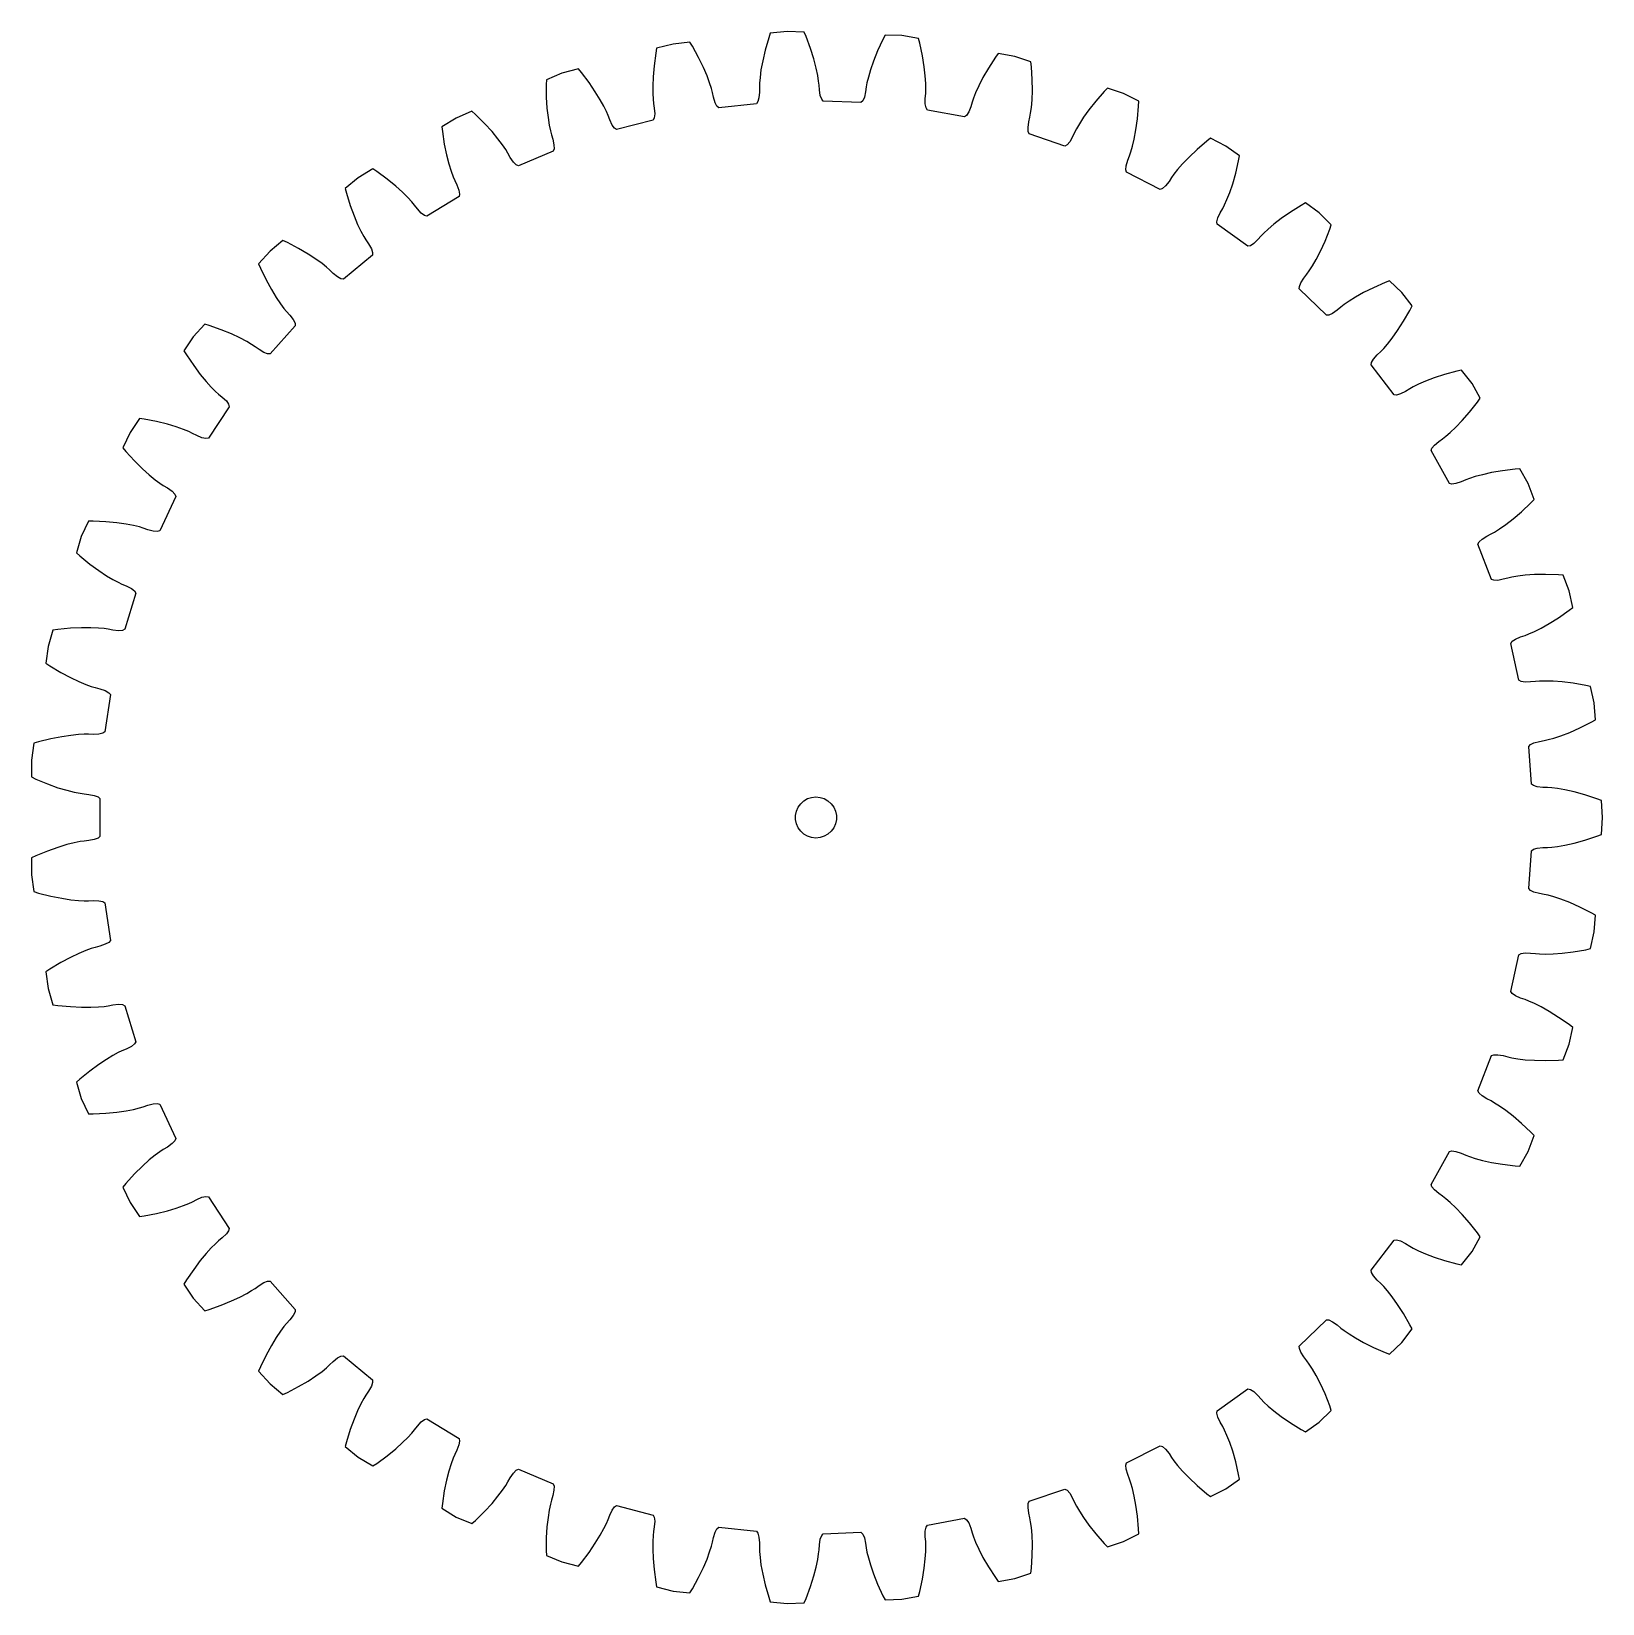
# Model space of a CAD drawing. Extents: x 0 to 114, y 0 to 115.
import ezdxf

# ---------------------------------------------------------------- set-up
doc = ezdxf.new("R2010")
doc.units = 0

msp = doc.modelspace()

# ---------------------------------------------------------------- linework, layer by layer
for p, q in [((55.05, 114.52), (53.82, 114.38)), ((56.28, 114.47), (55.05, 114.52)), ((46.74, 113.6), (45.54, 113.29)), ((47.96, 113.74), (46.74, 113.6)), ((48.14, 113.44), (47.96, 113.74)), ((48.59, 112.62), (48.14, 113.44)), ((53.71, 114.05), (53.45, 113.16)), ((53.82, 114.38), (53.71, 114.05)), ((56.42, 114.15), (56.28, 114.47)), ((56.74, 113.28), (56.42, 114.15)), ((62.02, 113.94), (61.63, 113.1)), ((62.18, 114.25), (62.02, 113.94)), ((63.41, 114.21), (62.18, 114.25)), ((64.62, 113.99), (63.41, 114.21)), ((64.71, 113.65), (64.62, 113.99)), ((64.9, 112.74), (64.71, 113.65)), ((45.48, 112.94), (45.35, 112.02)), ((45.54, 113.29), (45.48, 112.94)), ((48.94, 111.9), (48.59, 112.62)), ((53.27, 112.37), (53.14, 111.71)), ((53.45, 113.16), (53.27, 112.37)), ((56.99, 112.51), (56.74, 113.28)), ((57.16, 111.85), (56.99, 112.51)), ((61.33, 112.35), (61.11, 111.71)), ((61.63, 113.1), (61.33, 112.35)), ((65.03, 111.94), (64.9, 112.74)), ((70.22, 112.63), (69.71, 111.85)), ((70.42, 112.91), (70.22, 112.63)), ((71.63, 112.69), (70.42, 112.91)), ((72.8, 112.29), (71.63, 112.69)), ((72.84, 111.94), (72.8, 112.29)), ((38.64, 111.48), (37.51, 111)), ((39.84, 111.8), (38.64, 111.48)), ((40.06, 111.53), (39.84, 111.8)), ((40.62, 110.79), (40.06, 111.53)), ((45.28, 111.22), (45.26, 110.54)), ((45.35, 112.02), (45.28, 111.22)), ((49.21, 111.27), (48.94, 111.9)), ((49.4, 110.76), (49.21, 111.27)), ((53.07, 111.16), (53.03, 110.74)), ((53.14, 111.71), (53.07, 111.16)), ((57.27, 111.31), (57.16, 111.85)), ((57.34, 110.89), (57.27, 111.31)), ((60.96, 111.18), (60.86, 110.76)), ((61.11, 111.71), (60.96, 111.18)), ((65.11, 111.27), (65.03, 111.94)), ((65.14, 110.72), (65.11, 111.27)), ((69.31, 111.15), (69, 110.55)), ((69.71, 111.85), (69.31, 111.15)), ((72.9, 111.02), (72.84, 111.94)), ((37.51, 111), (37.49, 110.65)), ((37.49, 110.65), (37.5, 109.72)), ((41.07, 110.12), (40.62, 110.79)), ((41.43, 109.54), (41.07, 110.12)), ((45.26, 110.54), (45.26, 109.99)), ((45.26, 109.99), (45.29, 109.57)), ((49.53, 110.35), (49.4, 110.76)), ((49.61, 110.06), (49.53, 110.35)), ((49.68, 109.72), (49.61, 110.06)), ((53.02, 110.09), (52.99, 109.68)), ((53.03, 110.74), (53.02, 110.44)), ((53.02, 110.44), (53.02, 110.09)), ((57.37, 110.59), (57.34, 110.89)), ((57.4, 110.25), (57.37, 110.59)), ((57.46, 109.84), (57.4, 110.25)), ((60.76, 110.12), (60.67, 109.72)), ((60.81, 110.47), (60.76, 110.12)), ((60.86, 110.76), (60.81, 110.47)), ((65.11, 109.64), (65.14, 109.99)), ((65.15, 110.29), (65.14, 110.72)), ((65.14, 109.99), (65.15, 110.29)), ((68.77, 110.05), (68.61, 109.65)), ((69, 110.55), (68.77, 110.05)), ((72.89, 109.53), (72.91, 110.21)), ((72.91, 110.21), (72.9, 111.02)), ((78.14, 110.14), (77.53, 109.44)), ((78.38, 110.39), (78.14, 110.14)), ((79.55, 109.99), (78.38, 110.39)), ((80.65, 109.43), (79.55, 109.99)), ((37.5, 109.72), (37.55, 108.92)), ((37.55, 108.92), (37.63, 108.25)), ((41.69, 109.06), (41.43, 109.54)), ((41.88, 108.68), (41.69, 109.06)), ((45.29, 109.57), (45.32, 109.27)), ((45.32, 109.27), (45.37, 108.92)), ((45.37, 108.92), (45.4, 108.51)), ((49.8, 109.32), (49.68, 109.72)), ((49.93, 109.07), (49.8, 109.32)), ((50.07, 108.95), (49.93, 109.07)), ((52.81, 109.25), (50.07, 108.95)), ((52.91, 109.4), (52.81, 109.25)), ((52.99, 109.68), (52.91, 109.4)), ((57.56, 109.57), (57.46, 109.84)), ((57.67, 109.43), (57.56, 109.57)), ((60.42, 109.33), (57.67, 109.43)), ((60.55, 109.46), (60.42, 109.33)), ((60.67, 109.72), (60.55, 109.46)), ((65.11, 109.23), (65.11, 109.64)), ((65.17, 108.95), (65.11, 109.23)), ((65.26, 108.79), (65.17, 108.95)), ((67.97, 108.29), (65.26, 108.79)), ((68.42, 109.03), (68.27, 108.65)), ((68.51, 109.37), (68.42, 109.03)), ((68.61, 109.65), (68.51, 109.37)), ((72.78, 108.56), (72.84, 108.98)), ((72.84, 108.98), (72.89, 109.53)), ((77.03, 108.81), (76.63, 108.26)), ((77.53, 109.44), (77.03, 108.81)), ((80.56, 108.15), (80.64, 109.08)), ((80.64, 109.08), (80.65, 109.43)), ((30.94, 108.21), (29.89, 107.57)), ((32.08, 108.7), (30.94, 108.21)), ((32.34, 108.46), (32.08, 108.7)), ((33, 107.81), (32.34, 108.46)), ((33.55, 107.22), (33, 107.81)), ((37.63, 108.25), (37.71, 107.7)), ((37.71, 107.7), (37.8, 107.28)), ((42, 108.4), (41.88, 108.68)), ((42.12, 108.07), (42, 108.4)), ((42.3, 107.7), (42.12, 108.07)), ((42.47, 107.47), (42.3, 107.7)), ((45.28, 108.06), (42.62, 107.37)), ((45.37, 108.22), (45.28, 108.06)), ((45.4, 108.51), (45.37, 108.22)), ((68.11, 108.4), (67.97, 108.29)), ((68.27, 108.65), (68.11, 108.4)), ((72.59, 107.52), (72.65, 107.93)), ((72.65, 107.93), (72.73, 108.27)), ((72.73, 108.27), (72.78, 108.56)), ((76.33, 107.79), (76.12, 107.42)), ((76.63, 108.26), (76.33, 107.79)), ((80.45, 107.35), (80.56, 108.15)), ((29.89, 107.57), (29.93, 107.22)), ((29.93, 107.22), (30.07, 106.3)), ((33.98, 106.7), (33.55, 107.22)), ((34.32, 106.26), (33.98, 106.7)), ((37.8, 107.28), (37.87, 106.99)), ((37.87, 106.99), (37.98, 106.66)), ((37.98, 106.66), (38.06, 106.26)), ((42.62, 107.37), (42.47, 107.47)), ((72.61, 107.23), (72.59, 107.52)), ((72.68, 107.06), (72.61, 107.23)), ((75.28, 106.17), (72.68, 107.06)), ((75.84, 106.84), (75.63, 106.48)), ((75.98, 107.16), (75.84, 106.84)), ((76.12, 107.42), (75.98, 107.16)), ((80.2, 106.15), (80.33, 106.68)), ((80.33, 106.68), (80.45, 107.35)), ((85.62, 106.52), (84.91, 105.91)), ((85.89, 106.73), (85.62, 106.52)), ((86.99, 106.16), (85.89, 106.73)), ((30.07, 106.3), (30.24, 105.52)), ((30.24, 105.52), (30.41, 104.86)), ((34.56, 105.91), (34.32, 106.26)), ((34.71, 105.65), (34.56, 105.91)), ((34.88, 105.34), (34.71, 105.65)), ((38.01, 105.79), (35.48, 104.72)), ((38.07, 105.97), (38.01, 105.79)), ((38.06, 106.26), (38.07, 105.97)), ((75.44, 106.26), (75.28, 106.17)), ((75.63, 106.48), (75.44, 106.26)), ((79.86, 105.13), (79.99, 105.45)), ((79.99, 105.45), (80.09, 105.74)), ((80.09, 105.74), (80.2, 106.15)), ((84.32, 105.36), (83.85, 104.88)), ((84.91, 105.91), (84.32, 105.36)), ((87.99, 105.45), (86.99, 106.16)), ((87.93, 105.1), (87.99, 105.45)), ((24.86, 104.5), (23.8, 103.86)), ((25.15, 104.31), (24.86, 104.5)), ((25.9, 103.76), (25.15, 104.31)), ((30.41, 104.86), (30.57, 104.33)), ((30.57, 104.33), (30.72, 103.93)), ((35.11, 105), (34.88, 105.34)), ((35.31, 104.79), (35.11, 105)), ((35.48, 104.72), (35.31, 104.79)), ((79.72, 104.44), (79.75, 104.73)), ((79.77, 104.27), (79.72, 104.44)), ((79.75, 104.73), (79.86, 105.13)), ((82.21, 103.01), (79.77, 104.27)), ((83.49, 104.46), (83.22, 104.13)), ((83.85, 104.88), (83.49, 104.46)), ((87.72, 104.2), (87.93, 105.1)), ((23.8, 103.86), (22.86, 103.07)), ((22.86, 103.07), (22.95, 102.73)), ((26.53, 103.25), (25.9, 103.76)), ((27.03, 102.8), (26.53, 103.25)), ((30.72, 103.93), (30.84, 103.66)), ((30.84, 103.66), (30.99, 103.34)), ((30.99, 103.34), (31.13, 102.96)), ((82.38, 103.07), (82.21, 103.01)), ((82.6, 103.27), (82.38, 103.07)), ((82.86, 103.59), (82.6, 103.27)), ((83.05, 103.88), (82.86, 103.59)), ((83.22, 104.13), (83.05, 103.88)), ((87.28, 102.78), (87.5, 103.42)), ((87.5, 103.42), (87.72, 104.2)), ((22.95, 102.73), (23.22, 101.84)), ((27.42, 102.41), (27.03, 102.8)), ((27.71, 102.1), (27.42, 102.41)), ((27.91, 101.87), (27.71, 102.1)), ((31.15, 102.49), (28.8, 101.06)), ((31.13, 102.96), (31.18, 102.67)), ((31.18, 102.67), (31.15, 102.49)), ((86.9, 101.88), (87.08, 102.27)), ((87.08, 102.27), (87.28, 102.78)), ((92.79, 102.02), (92.49, 101.84)), ((93.79, 101.3), (92.79, 102.02)), ((23.22, 101.84), (23.5, 101.09)), ((23.5, 101.09), (23.76, 100.46)), ((28.12, 101.59), (27.91, 101.87)), ((28.39, 101.28), (28.12, 101.59)), ((28.63, 101.11), (28.39, 101.28)), ((28.8, 101.06), (28.63, 101.11)), ((86.35, 100.65), (86.42, 100.94)), ((86.42, 100.94), (86.59, 101.31)), ((86.59, 101.31), (86.77, 101.61)), ((86.77, 101.61), (86.9, 101.88)), ((91.04, 100.89), (90.5, 100.48)), ((91.7, 101.35), (91.04, 100.89)), ((92.49, 101.84), (91.7, 101.35)), ((94.68, 100.44), (93.79, 101.3)), ((23.76, 100.46), (24, 99.96)), ((24, 99.96), (24.21, 99.59)), ((86.37, 100.47), (86.35, 100.65)), ((88.61, 98.87), (86.37, 100.47)), ((89.77, 99.83), (89.56, 99.62)), ((90.08, 100.12), (89.77, 99.83)), ((90.5, 100.48), (90.08, 100.12)), ((94.23, 99.25), (94.57, 100.11)), ((94.57, 100.11), (94.68, 100.44)), ((17.38, 98.5), (16.55, 97.59)), ((18.32, 99.29), (17.38, 98.5)), ((18.64, 99.15), (18.32, 99.29)), ((19.46, 98.71), (18.64, 99.15)), ((20.16, 98.3), (19.46, 98.71)), ((24.21, 99.59), (24.36, 99.33)), ((24.36, 99.33), (24.56, 99.04)), ((24.56, 99.04), (24.76, 98.68)), ((24.76, 98.68), (24.85, 98.41)), ((88.79, 98.91), (88.61, 98.87)), ((89.03, 99.07), (88.79, 98.91)), ((89.33, 99.35), (89.03, 99.07)), ((89.56, 99.62), (89.33, 99.35)), ((93.59, 97.91), (93.9, 98.51)), ((93.9, 98.51), (94.23, 99.25)), ((16.55, 97.59), (16.69, 97.26)), ((20.72, 97.93), (20.16, 98.3)), ((21.17, 97.6), (20.72, 97.93)), ((21.5, 97.34), (21.17, 97.6)), ((24.84, 98.22), (22.72, 96.46)), ((24.85, 98.41), (24.84, 98.22)), ((93.08, 97.07), (93.31, 97.43)), ((93.31, 97.43), (93.59, 97.91)), ((16.69, 97.26), (17.09, 96.43)), ((17.09, 96.43), (17.48, 95.72)), ((21.72, 97.14), (21.5, 97.34)), ((21.97, 96.89), (21.72, 97.14)), ((22.29, 96.63), (21.97, 96.89)), ((22.54, 96.49), (22.29, 96.63)), ((22.72, 96.46), (22.54, 96.49)), ((92.36, 95.94), (92.47, 96.21)), ((92.47, 96.21), (92.69, 96.55)), ((92.69, 96.55), (92.91, 96.83)), ((92.91, 96.83), (93.08, 97.07)), ((98.6, 96.22), (97.75, 95.85)), ((98.93, 96.35), (98.6, 96.22)), ((99.82, 95.49), (98.93, 96.35)), ((17.48, 95.72), (17.83, 95.14)), ((17.83, 95.14), (18.14, 94.68)), ((92.35, 95.76), (92.36, 95.94)), ((94.33, 93.85), (92.35, 95.76)), ((96.44, 95.16), (95.97, 94.87)), ((97.03, 95.49), (96.44, 95.16)), ((97.75, 95.85), (97.03, 95.49)), ((100.57, 94.52), (99.82, 95.49)), ((18.14, 94.68), (18.39, 94.34)), ((18.39, 94.34), (18.58, 94.11)), ((18.58, 94.11), (18.82, 93.85)), ((94.78, 93.98), (94.51, 93.86)), ((95.11, 94.22), (94.78, 93.98)), ((95.38, 94.44), (95.11, 94.22)), ((95.62, 94.63), (95.38, 94.44)), ((95.97, 94.87), (95.62, 94.63)), ((99.95, 93.4), (100.41, 94.2)), ((100.41, 94.2), (100.57, 94.52)), ((12.62, 93.19), (11.79, 92.28)), ((12.95, 93.09), (12.62, 93.19)), ((13.83, 92.78), (12.95, 93.09)), ((14.57, 92.48), (13.83, 92.78)), ((19.22, 93.08), (17.38, 91.04)), ((18.82, 93.85), (19.07, 93.53)), ((19.07, 93.53), (19.2, 93.27)), ((19.2, 93.27), (19.22, 93.08)), ((94.51, 93.86), (94.33, 93.85)), ((99.51, 92.72), (99.95, 93.4)), ((11.79, 92.28), (11.11, 91.25)), ((15.19, 92.19), (14.57, 92.48)), ((15.68, 91.94), (15.19, 92.19)), ((16.04, 91.72), (15.68, 91.94)), ((16.29, 91.55), (16.04, 91.72)), ((98.5, 91.41), (98.78, 91.74)), ((98.78, 91.74), (99.12, 92.17)), ((99.12, 92.17), (99.51, 92.72)), ((11.11, 91.25), (11.29, 90.95)), ((11.29, 90.95), (11.82, 90.18)), ((16.58, 91.35), (16.29, 91.55)), ((16.93, 91.14), (16.58, 91.35)), ((17.2, 91.03), (16.93, 91.14)), ((17.38, 91.04), (17.2, 91.03)), ((97.61, 90.4), (97.76, 90.65)), ((97.76, 90.65), (98.03, 90.96)), ((98.03, 90.96), (98.29, 91.2)), ((98.29, 91.2), (98.5, 91.41)), ((11.82, 90.18), (12.3, 89.53)), ((12.3, 89.53), (12.73, 89.01)), ((97.58, 90.22), (97.61, 90.4)), ((99.26, 88.04), (97.58, 90.22)), ((102.93, 89.53), (102.17, 89.28)), ((103.83, 89.77), (102.93, 89.53)), ((104.17, 89.85), (103.83, 89.77)), ((104.93, 88.87), (104.17, 89.85)), ((12.73, 89.01), (13.1, 88.6)), ((13.1, 88.6), (13.41, 88.3)), ((13.41, 88.3), (13.63, 88.1)), ((100.09, 88.3), (99.72, 88.11)), ((100.39, 88.48), (100.09, 88.3)), ((100.65, 88.63), (100.39, 88.48)), ((101.03, 88.82), (100.65, 88.63)), ((101.54, 89.04), (101.03, 88.82)), ((102.17, 89.28), (101.54, 89.04)), ((105.53, 87.8), (104.93, 88.87)), ((14.41, 87.18), (12.89, 84.89)), ((13.63, 88.1), (13.9, 87.88)), ((13.9, 87.88), (14.2, 87.6)), ((14.2, 87.6), (14.36, 87.36)), ((14.36, 87.36), (14.41, 87.18)), ((99.44, 88.03), (99.26, 88.04)), ((99.72, 88.11), (99.44, 88.03)), ((104.75, 86.78), (105.33, 87.51)), ((105.33, 87.51), (105.53, 87.8)), ((7.86, 86.33), (7.18, 85.3)), ((8.2, 86.28), (7.86, 86.33)), ((9.12, 86.1), (8.2, 86.28)), ((9.9, 85.91), (9.12, 86.1)), ((10.55, 85.71), (9.9, 85.91)), ((103.75, 85.69), (104.22, 86.17)), ((104.22, 86.17), (104.75, 86.78)), ((7.18, 85.3), (6.65, 84.18)), ((11.07, 85.53), (10.55, 85.71)), ((11.46, 85.37), (11.07, 85.53)), ((11.74, 85.24), (11.46, 85.37)), ((12.04, 85.08), (11.74, 85.24)), ((12.42, 84.92), (12.04, 85.08)), ((12.71, 84.86), (12.42, 84.92)), ((12.89, 84.89), (12.71, 84.86)), ((102.51, 84.65), (102.79, 84.85)), ((102.79, 84.85), (103.03, 85.03)), ((103.03, 85.03), (103.35, 85.31)), ((103.35, 85.31), (103.75, 85.69)), ((6.65, 84.18), (6.88, 83.91)), ((6.88, 83.91), (7.51, 83.23)), ((101.95, 83.98), (102.01, 84.15)), ((103.3, 81.58), (101.95, 83.98)), ((102.01, 84.15), (102.19, 84.38)), ((102.19, 84.38), (102.51, 84.65)), ((7.51, 83.23), (8.08, 82.66)), ((8.08, 82.66), (8.58, 82.21)), ((107.15, 82.52), (106.35, 82.38)), ((108.07, 82.63), (107.15, 82.52)), ((108.42, 82.65), (108.07, 82.63)), ((109.02, 81.58), (108.42, 82.65)), ((8.58, 82.21), (9.01, 81.86)), ((9.01, 81.86), (9.35, 81.61)), ((9.35, 81.61), (9.6, 81.44)), ((9.6, 81.44), (9.9, 81.26)), ((103.47, 81.54), (103.3, 81.58)), ((103.76, 81.58), (103.47, 81.54)), ((104.15, 81.71), (103.76, 81.58)), ((104.47, 81.85), (104.15, 81.71)), ((104.75, 81.96), (104.47, 81.85)), ((105.16, 82.09), (104.75, 81.96)), ((105.69, 82.23), (105.16, 82.09)), ((106.35, 82.38), (105.69, 82.23)), ((109.46, 80.43), (109.02, 81.58)), ((10.51, 80.64), (9.34, 78.15)), ((9.9, 81.26), (10.24, 81.02)), ((10.24, 81.02), (10.44, 80.81)), ((10.44, 80.81), (10.51, 80.64)), ((108.54, 79.53), (109.22, 80.17)), ((109.22, 80.17), (109.46, 80.43)), ((107.93, 79.01), (108.54, 79.53)), ((4.15, 78.84), (3.63, 77.73)), ((4.5, 78.84), (4.15, 78.84)), ((5.43, 78.8), (4.5, 78.84)), ((6.23, 78.72), (5.43, 78.8)), ((6.9, 78.62), (6.23, 78.72)), ((7.44, 78.52), (6.9, 78.62)), ((7.86, 78.42), (7.44, 78.52)), ((8.14, 78.33), (7.86, 78.42)), ((8.47, 78.21), (8.14, 78.33)), ((8.87, 78.11), (8.47, 78.21)), ((9.16, 78.09), (8.87, 78.11)), ((9.34, 78.15), (9.16, 78.09)), ((106.01, 77.75), (106.32, 77.91)), ((106.32, 77.91), (106.58, 78.05)), ((106.58, 78.05), (106.94, 78.28)), ((106.94, 78.28), (107.4, 78.6)), ((107.4, 78.6), (107.93, 79.01)), ((3.63, 77.73), (3.27, 76.54)), ((105.36, 77.17), (105.45, 77.34)), ((106.35, 74.6), (105.36, 77.17)), ((105.45, 77.34), (105.66, 77.53)), ((105.66, 77.53), (106.01, 77.75)), ((3.27, 76.54), (3.53, 76.31)), ((3.53, 76.31), (4.25, 75.72)), ((4.25, 75.72), (4.9, 75.25)), ((4.9, 75.25), (5.47, 74.87)), ((5.47, 74.87), (5.94, 74.59)), ((5.94, 74.59), (6.32, 74.39)), ((106.52, 74.54), (106.35, 74.6)), ((106.81, 74.53), (106.52, 74.54)), ((107.21, 74.61), (106.81, 74.53)), ((107.55, 74.7), (107.21, 74.61)), ((107.84, 74.76), (107.55, 74.7)), ((108.26, 74.83), (107.84, 74.76)), ((108.81, 74.9), (108.26, 74.83)), ((109.49, 74.95), (108.81, 74.9)), ((110.29, 74.97), (109.49, 74.95)), ((111.22, 74.94), (110.29, 74.97)), ((111.57, 74.92), (111.22, 74.94)), ((112.01, 73.76), (111.57, 74.92)), ((6.32, 74.39), (6.59, 74.26)), ((6.59, 74.26), (6.91, 74.13)), ((7.6, 73.6), (6.81, 70.97)), ((6.91, 74.13), (7.28, 73.94)), ((7.28, 73.94), (7.5, 73.76)), ((7.5, 73.76), (7.6, 73.6)), ((112.28, 72.56), (112.01, 73.76)), ((111.24, 71.81), (112, 72.35)), ((112, 72.35), (112.28, 72.56)), ((2.84, 71.04), (1.92, 70.95)), ((3.65, 71.08), (2.84, 71.04)), ((4.33, 71.08), (3.65, 71.08)), ((4.88, 71.06), (4.33, 71.08)), ((5.3, 71.02), (4.88, 71.06)), ((5.6, 70.97), (5.3, 71.02)), ((109.47, 70.8), (109.97, 71.05)), ((109.97, 71.05), (110.56, 71.38)), ((110.56, 71.38), (111.24, 71.81)), ((1.57, 70.9), (1.22, 69.72)), ((1.92, 70.95), (1.57, 70.9)), ((5.94, 70.9), (5.6, 70.97)), ((6.35, 70.86), (5.94, 70.9)), ((6.64, 70.89), (6.35, 70.86)), ((6.81, 70.97), (6.64, 70.89)), ((107.75, 69.94), (107.85, 70.09)), ((108.35, 67.25), (107.75, 69.94)), ((107.85, 70.09), (108.09, 70.25)), ((108.09, 70.25), (108.47, 70.42)), ((108.47, 70.42), (108.8, 70.52)), ((108.8, 70.52), (109.08, 70.63)), ((109.08, 70.63), (109.47, 70.8)), ((1.22, 69.72), (1.04, 68.5)), ((1.04, 68.5), (1.33, 68.3)), ((1.33, 68.3), (2.13, 67.83)), ((2.13, 67.83), (2.84, 67.45)), ((2.84, 67.45), (3.45, 67.16)), ((3.45, 67.16), (3.96, 66.95)), ((3.96, 66.95), (4.36, 66.81)), ((4.36, 66.81), (4.65, 66.72)), ((4.65, 66.72), (4.99, 66.63)), ((4.99, 66.63), (5.38, 66.5)), ((5.38, 66.5), (5.63, 66.35)), ((108.51, 67.16), (108.35, 67.25)), ((108.79, 67.12), (108.51, 67.16)), ((109.2, 67.13), (108.79, 67.12)), ((109.55, 67.17), (109.2, 67.13)), ((109.85, 67.19), (109.55, 67.17)), ((110.28, 67.2), (109.85, 67.19)), ((110.83, 67.19), (110.28, 67.2)), ((111.5, 67.14), (110.83, 67.19)), ((112.3, 67.04), (111.5, 67.14)), ((113.22, 66.88), (112.3, 67.04)), ((113.56, 66.8), (113.22, 66.88)), ((113.83, 65.6), (113.56, 66.8)), ((5.75, 66.21), (5.35, 63.49)), ((5.63, 66.35), (5.75, 66.21)), ((113.92, 64.37), (113.83, 65.6)), ((112.78, 63.78), (113.61, 64.2)), ((113.61, 64.2), (113.92, 64.37)), ((1.42, 62.99), (0.51, 62.76)), ((2.21, 63.14), (1.42, 62.99)), ((2.88, 63.24), (2.21, 63.14)), ((3.43, 63.3), (2.88, 63.24)), ((3.85, 63.32), (3.43, 63.3)), ((4.15, 63.32), (3.85, 63.32)), ((4.5, 63.3), (4.15, 63.32)), ((4.91, 63.32), (4.5, 63.3)), ((5.19, 63.39), (4.91, 63.32)), ((5.35, 63.49), (5.19, 63.39)), ((110.48, 62.93), (110.89, 63.04)), ((110.89, 63.04), (111.41, 63.21)), ((111.41, 63.21), (112.05, 63.46)), ((112.05, 63.46), (112.78, 63.78)), ((0.18, 62.66), (0, 61.44)), ((0.51, 62.76), (0.18, 62.66)), ((109.06, 62.44), (109.18, 62.57)), ((109.26, 59.69), (109.06, 62.44)), ((109.18, 62.57), (109.44, 62.69)), ((109.44, 62.69), (109.84, 62.8)), ((109.84, 62.8), (110.19, 62.86)), ((110.19, 62.86), (110.48, 62.93)), ((0, 61.44), (0, 60.21)), ((0, 60.21), (0.32, 60.06)), ((0.32, 60.06), (1.18, 59.7)), ((1.18, 59.7), (1.93, 59.43)), ((109.4, 59.58), (109.26, 59.69)), ((109.68, 59.49), (109.4, 59.58)), ((1.93, 59.43), (2.58, 59.24)), ((2.58, 59.24), (3.12, 59.1)), ((3.12, 59.1), (3.54, 59.02)), ((3.54, 59.02), (3.83, 58.97)), ((3.83, 58.97), (4.18, 58.94)), ((4.18, 58.94), (4.58, 58.86)), ((4.58, 58.86), (4.86, 58.76)), ((4.86, 58.76), (4.99, 58.63)), ((4.99, 58.63), (4.99, 55.88)), ((56.03, 58.26), (56.26, 58.47)), ((56.26, 58.47), (56.53, 58.63)), ((56.53, 58.63), (56.83, 58.72)), ((56.83, 58.72), (57.14, 58.76)), ((57.14, 58.76), (57.45, 58.72)), ((57.45, 58.72), (57.75, 58.63)), ((57.75, 58.63), (58.02, 58.47)), ((58.02, 58.47), (58.26, 58.26)), ((110.09, 59.45), (109.68, 59.49)), ((110.44, 59.44), (110.09, 59.45)), ((110.74, 59.41), (110.44, 59.44)), ((111.16, 59.36), (110.74, 59.41)), ((111.7, 59.27), (111.16, 59.36)), ((112.36, 59.12), (111.7, 59.27)), ((113.14, 58.9), (112.36, 59.12)), ((114.02, 58.61), (113.14, 58.9)), ((114.35, 58.49), (114.02, 58.61)), ((114.44, 57.26), (114.35, 58.49)), ((55.65, 57.41), (55.72, 57.72)), ((55.65, 57.1), (55.65, 57.41)), ((55.72, 57.72), (55.84, 58.01)), ((55.84, 58.01), (56.03, 58.26)), ((58.26, 58.26), (58.44, 58.01)), ((58.44, 58.01), (58.57, 57.72)), ((58.57, 57.72), (58.63, 57.41)), ((58.63, 57.41), (58.63, 57.1)), ((55.72, 56.79), (55.65, 57.1)), ((55.84, 56.51), (55.72, 56.79)), ((56.03, 56.25), (55.84, 56.51)), ((56.26, 56.04), (56.03, 56.25)), ((58.26, 56.25), (58.02, 56.04)), ((58.44, 56.51), (58.26, 56.25)), ((58.57, 56.79), (58.44, 56.51)), ((58.63, 57.1), (58.57, 56.79)), ((114.35, 56.03), (114.44, 57.26)), ((1.93, 55.08), (1.18, 54.81)), ((2.58, 55.28), (1.93, 55.08)), ((3.12, 55.41), (2.58, 55.28)), ((3.54, 55.5), (3.12, 55.41)), ((3.83, 55.54), (3.54, 55.5)), ((4.18, 55.58), (3.83, 55.54)), ((4.58, 55.65), (4.18, 55.58)), ((4.86, 55.76), (4.58, 55.65)), ((4.99, 55.88), (4.86, 55.76)), ((56.53, 55.89), (56.26, 56.04)), ((56.83, 55.79), (56.53, 55.89)), ((57.14, 55.76), (56.83, 55.79)), ((57.45, 55.79), (57.14, 55.76)), ((57.75, 55.89), (57.45, 55.79)), ((58.02, 56.04), (57.75, 55.89)), ((109.4, 54.94), (109.68, 55.02)), ((109.68, 55.02), (110.09, 55.07)), ((110.09, 55.07), (110.44, 55.08)), ((110.44, 55.08), (110.74, 55.1)), ((110.74, 55.1), (111.16, 55.15)), ((111.16, 55.15), (111.7, 55.25)), ((111.7, 55.25), (112.36, 55.4)), ((112.36, 55.4), (113.14, 55.61)), ((113.14, 55.61), (114.02, 55.9)), ((114.02, 55.9), (114.35, 56.03)), ((0.32, 54.46), (0, 54.31)), ((0, 54.31), (0, 53.08)), ((1.18, 54.81), (0.32, 54.46)), ((109.06, 52.08), (109.26, 54.82)), ((109.26, 54.82), (109.4, 54.94)), ((0, 53.08), (0.18, 51.86)), ((0.18, 51.86), (0.51, 51.75)), ((0.51, 51.75), (1.42, 51.53)), ((109.18, 51.95), (109.06, 52.08)), ((109.44, 51.82), (109.18, 51.95)), ((109.84, 51.71), (109.44, 51.82)), ((110.19, 51.65), (109.84, 51.71)), ((110.48, 51.59), (110.19, 51.65)), ((110.89, 51.47), (110.48, 51.59)), ((1.42, 51.53), (2.21, 51.37)), ((2.21, 51.37), (2.88, 51.27)), ((2.88, 51.27), (3.43, 51.22)), ((3.43, 51.22), (3.85, 51.19)), ((3.85, 51.19), (4.15, 51.19)), ((4.15, 51.19), (4.5, 51.21)), ((4.5, 51.21), (4.91, 51.19)), ((4.91, 51.19), (5.19, 51.13)), ((5.19, 51.13), (5.35, 51.03)), ((5.35, 51.03), (5.75, 48.3)), ((111.41, 51.3), (110.89, 51.47)), ((112.05, 51.06), (111.41, 51.3)), ((112.78, 50.73), (112.05, 51.06)), ((113.61, 50.32), (112.78, 50.73)), ((113.92, 50.14), (113.61, 50.32)), ((113.83, 48.92), (113.92, 50.14)), ((5.63, 48.16), (5.38, 48.02)), ((5.75, 48.3), (5.63, 48.16)), ((113.56, 47.71), (113.83, 48.92)), ((2.84, 47.07), (2.13, 46.69)), ((3.45, 47.36), (2.84, 47.07)), ((3.96, 47.57), (3.45, 47.36)), ((4.36, 47.71), (3.96, 47.57)), ((4.65, 47.8), (4.36, 47.71)), ((4.99, 47.88), (4.65, 47.8)), ((5.38, 48.02), (4.99, 47.88)), ((107.75, 44.58), (108.35, 47.26)), ((108.35, 47.26), (108.51, 47.35)), ((108.51, 47.35), (108.79, 47.4)), ((108.79, 47.4), (109.2, 47.38)), ((109.2, 47.38), (109.55, 47.34)), ((109.55, 47.34), (109.85, 47.32)), ((109.85, 47.32), (110.28, 47.31)), ((110.28, 47.31), (110.83, 47.33)), ((110.83, 47.33), (111.5, 47.38)), ((111.5, 47.38), (112.3, 47.48)), ((112.3, 47.48), (113.22, 47.63)), ((113.22, 47.63), (113.56, 47.71)), ((1.33, 46.21), (1.04, 46.02)), ((1.04, 46.02), (1.22, 44.8)), ((2.13, 46.69), (1.33, 46.21)), ((1.22, 44.8), (1.57, 43.62)), ((1.57, 43.62), (1.92, 43.57)), ((1.92, 43.57), (2.84, 43.48)), ((5.3, 43.5), (5.6, 43.54)), ((5.6, 43.54), (5.94, 43.61)), ((5.94, 43.61), (6.35, 43.65)), ((6.35, 43.65), (6.64, 43.63)), ((6.64, 43.63), (6.81, 43.55)), ((6.81, 43.55), (7.6, 40.91)), ((107.85, 44.43), (107.75, 44.58)), ((108.09, 44.26), (107.85, 44.43)), ((108.47, 44.1), (108.09, 44.26)), ((108.8, 43.99), (108.47, 44.1)), ((109.08, 43.88), (108.8, 43.99)), ((109.47, 43.71), (109.08, 43.88)), ((109.97, 43.46), (109.47, 43.71)), ((2.84, 43.48), (3.65, 43.43)), ((3.65, 43.43), (4.33, 43.43)), ((4.33, 43.43), (4.88, 43.46)), ((4.88, 43.46), (5.3, 43.5)), ((110.56, 43.13), (109.97, 43.46)), ((111.24, 42.7), (110.56, 43.13)), ((112, 42.17), (111.24, 42.7)), ((112.28, 41.95), (112, 42.17)), ((112.01, 40.75), (112.28, 41.95)), ((6.32, 40.13), (5.94, 39.93)), ((6.59, 40.25), (6.32, 40.13)), ((6.91, 40.39), (6.59, 40.25)), ((7.28, 40.58), (6.91, 40.39)), ((7.5, 40.76), (7.28, 40.58)), ((7.6, 40.91), (7.5, 40.76)), ((111.57, 39.6), (112.01, 40.75)), ((4.9, 39.27), (4.25, 38.79)), ((5.47, 39.64), (4.9, 39.27)), ((5.94, 39.93), (5.47, 39.64)), ((105.36, 37.34), (106.35, 39.91)), ((106.35, 39.91), (106.52, 39.98)), ((106.52, 39.98), (106.81, 39.98)), ((106.81, 39.98), (107.21, 39.91)), ((107.21, 39.91), (107.55, 39.82)), ((107.55, 39.82), (107.84, 39.75)), ((107.84, 39.75), (108.26, 39.68)), ((108.26, 39.68), (108.81, 39.61)), ((108.81, 39.61), (109.49, 39.57)), ((109.49, 39.57), (110.29, 39.55)), ((110.29, 39.55), (111.22, 39.57)), ((111.22, 39.57), (111.57, 39.6)), ((3.53, 38.2), (3.27, 37.97)), ((3.27, 37.97), (3.63, 36.79)), ((4.25, 38.79), (3.53, 38.2)), ((3.63, 36.79), (4.15, 35.67)), ((105.45, 37.18), (105.36, 37.34)), ((105.66, 36.98), (105.45, 37.18)), ((106.01, 36.77), (105.66, 36.98)), ((106.32, 36.61), (106.01, 36.77)), ((4.15, 35.67), (4.5, 35.67)), ((4.5, 35.67), (5.43, 35.72)), ((5.43, 35.72), (6.23, 35.79)), ((6.23, 35.79), (6.9, 35.89)), ((6.9, 35.89), (7.44, 36)), ((7.44, 36), (7.86, 36.1)), ((7.86, 36.1), (8.14, 36.18)), ((8.14, 36.18), (8.47, 36.3)), ((8.47, 36.3), (8.87, 36.4)), ((8.87, 36.4), (9.16, 36.42)), ((9.16, 36.42), (9.34, 36.37)), ((9.34, 36.37), (10.51, 33.88)), ((106.58, 36.46), (106.32, 36.61)), ((106.94, 36.24), (106.58, 36.46)), ((107.4, 35.92), (106.94, 36.24)), ((107.93, 35.5), (107.4, 35.92)), ((108.54, 34.98), (107.93, 35.5)), ((109.22, 34.34), (108.54, 34.98)), ((9.9, 33.25), (9.6, 33.08)), ((10.24, 33.5), (9.9, 33.25)), ((10.44, 33.71), (10.24, 33.5)), ((10.51, 33.88), (10.44, 33.71)), ((109.02, 32.94), (109.46, 34.09)), ((109.46, 34.09), (109.22, 34.34)), ((8.58, 32.31), (8.08, 31.85)), ((9.01, 32.66), (8.58, 32.31)), ((9.35, 32.91), (9.01, 32.66)), ((9.6, 33.08), (9.35, 32.91)), ((101.95, 30.53), (103.3, 32.93)), ((103.3, 32.93), (103.47, 32.97)), ((103.47, 32.97), (103.76, 32.93)), ((103.76, 32.93), (104.15, 32.8)), ((104.15, 32.8), (104.47, 32.66)), ((104.47, 32.66), (104.75, 32.56)), ((104.75, 32.56), (105.16, 32.43)), ((105.16, 32.43), (105.69, 32.28)), ((105.69, 32.28), (106.35, 32.13)), ((106.35, 32.13), (107.15, 32)), ((108.42, 31.86), (109.02, 32.94)), ((7.51, 31.29), (6.88, 30.6)), ((8.08, 31.85), (7.51, 31.29)), ((107.15, 32), (108.07, 31.89)), ((108.07, 31.89), (108.42, 31.86)), ((6.88, 30.6), (6.65, 30.33)), ((6.65, 30.33), (7.18, 29.22)), ((102.01, 30.36), (101.95, 30.53)), ((102.19, 30.14), (102.01, 30.36)), ((102.51, 29.87), (102.19, 30.14)), ((102.79, 29.67), (102.51, 29.87)), ((7.18, 29.22), (7.86, 28.19)), ((9.9, 28.61), (10.55, 28.8)), ((10.55, 28.8), (11.07, 28.99)), ((11.07, 28.99), (11.46, 29.15)), ((11.46, 29.15), (11.74, 29.27)), ((11.74, 29.27), (12.04, 29.44)), ((12.04, 29.44), (12.42, 29.6)), ((12.42, 29.6), (12.71, 29.66)), ((12.71, 29.66), (12.89, 29.63)), ((12.89, 29.63), (14.41, 27.33)), ((103.03, 29.49), (102.79, 29.67)), ((103.35, 29.21), (103.03, 29.49)), ((103.75, 28.83), (103.35, 29.21)), ((104.22, 28.34), (103.75, 28.83)), ((7.86, 28.19), (8.2, 28.24)), ((8.2, 28.24), (9.12, 28.42)), ((9.12, 28.42), (9.9, 28.61)), ((104.75, 27.73), (104.22, 28.34)), ((105.33, 27), (104.75, 27.73)), ((13.63, 26.41), (13.41, 26.21)), ((13.9, 26.63), (13.63, 26.41)), ((14.2, 26.92), (13.9, 26.63)), ((14.36, 27.16), (14.2, 26.92)), ((14.41, 27.33), (14.36, 27.16)), ((97.58, 24.29), (99.26, 26.47)), ((99.26, 26.47), (99.44, 26.49)), ((99.44, 26.49), (99.72, 26.41)), ((99.72, 26.41), (100.09, 26.22)), ((104.93, 25.64), (105.53, 26.72)), ((105.53, 26.72), (105.33, 27)), ((12.73, 25.5), (12.3, 24.98)), ((13.1, 25.91), (12.73, 25.5)), ((13.41, 26.21), (13.1, 25.91)), ((100.09, 26.22), (100.39, 26.03)), ((100.39, 26.03), (100.65, 25.89)), ((100.65, 25.89), (101.03, 25.7)), ((101.03, 25.7), (101.54, 25.48)), ((101.54, 25.48), (102.17, 25.24)), ((102.17, 25.24), (102.93, 24.99)), ((104.17, 24.67), (104.93, 25.64)), ((11.82, 24.34), (11.29, 23.57)), ((12.3, 24.98), (11.82, 24.34)), ((97.61, 24.11), (97.58, 24.29)), ((97.76, 23.87), (97.61, 24.11)), ((102.93, 24.99), (103.83, 24.74)), ((103.83, 24.74), (104.17, 24.67)), ((11.29, 23.57), (11.11, 23.27)), ((11.11, 23.27), (11.79, 22.24)), ((16.04, 22.8), (16.29, 22.96)), ((16.29, 22.96), (16.58, 23.17)), ((16.58, 23.17), (16.93, 23.38)), ((16.93, 23.38), (17.2, 23.48)), ((17.2, 23.48), (17.38, 23.48)), ((17.38, 23.48), (19.22, 21.43)), ((98.03, 23.56), (97.76, 23.87)), ((98.29, 23.32), (98.03, 23.56)), ((98.5, 23.1), (98.29, 23.32)), ((98.78, 22.78), (98.5, 23.1)), ((11.79, 22.24), (12.62, 21.32)), ((13.83, 21.73), (14.57, 22.04)), ((14.57, 22.04), (15.19, 22.32)), ((15.19, 22.32), (15.68, 22.58)), ((15.68, 22.58), (16.04, 22.8)), ((99.12, 22.35), (98.78, 22.78)), ((99.51, 21.79), (99.12, 22.35)), ((99.95, 21.12), (99.51, 21.79)), ((12.62, 21.32), (12.95, 21.42)), ((12.95, 21.42), (13.83, 21.73)), ((18.82, 20.66), (18.58, 20.4)), ((19.07, 20.99), (18.82, 20.66)), ((19.2, 21.25), (19.07, 20.99)), ((19.22, 21.43), (19.2, 21.25)), ((92.35, 18.76), (94.33, 20.67)), ((94.33, 20.67), (94.51, 20.66)), ((94.51, 20.66), (94.78, 20.53)), ((100.41, 20.31), (99.95, 21.12)), ((18.14, 19.83), (17.83, 19.38)), ((18.39, 20.17), (18.14, 19.83)), ((18.58, 20.4), (18.39, 20.17)), ((94.78, 20.53), (95.11, 20.3)), ((95.11, 20.3), (95.38, 20.07)), ((95.38, 20.07), (95.62, 19.89)), ((95.62, 19.89), (95.97, 19.65)), ((95.97, 19.65), (96.44, 19.35)), ((99.82, 19.02), (100.57, 20)), ((100.57, 20), (100.41, 20.31)), ((17.48, 18.8), (17.09, 18.09)), ((17.83, 19.38), (17.48, 18.8)), ((92.36, 18.58), (92.35, 18.76)), ((92.47, 18.31), (92.36, 18.58)), ((96.44, 19.35), (97.03, 19.02)), ((97.03, 19.02), (97.75, 18.66)), ((97.75, 18.66), (98.6, 18.29)), ((98.93, 18.17), (99.82, 19.02)), ((16.69, 17.25), (16.55, 16.93)), ((17.09, 18.09), (16.69, 17.25)), ((21.17, 16.91), (21.5, 17.18)), ((21.5, 17.18), (21.72, 17.38)), ((21.72, 17.38), (21.97, 17.62)), ((21.97, 17.62), (22.29, 17.89)), ((22.29, 17.89), (22.54, 18.03)), ((22.54, 18.03), (22.72, 18.05)), ((22.72, 18.05), (24.84, 16.29)), ((92.69, 17.96), (92.47, 18.31)), ((92.91, 17.69), (92.69, 17.96)), ((93.08, 17.44), (92.91, 17.69)), ((93.31, 17.08), (93.08, 17.44)), ((98.6, 18.29), (98.93, 18.17)), ((16.55, 16.93), (17.38, 16.01)), ((19.46, 15.8), (20.16, 16.21)), ((20.16, 16.21), (20.72, 16.59)), ((20.72, 16.59), (21.17, 16.91)), ((24.85, 16.11), (24.76, 15.83)), ((24.84, 16.29), (24.85, 16.11)), ((93.59, 16.61), (93.31, 17.08)), ((93.9, 16), (93.59, 16.61)), ((17.38, 16.01), (18.32, 15.22)), ((18.32, 15.22), (18.64, 15.37)), ((18.64, 15.37), (19.46, 15.8)), ((24.21, 14.93), (24, 14.55)), ((24.36, 15.18), (24.21, 14.93)), ((24.56, 15.47), (24.36, 15.18)), ((24.76, 15.83), (24.56, 15.47)), ((86.37, 14.04), (88.61, 15.64)), ((88.61, 15.64), (88.79, 15.6)), ((88.79, 15.6), (89.03, 15.45)), ((89.03, 15.45), (89.33, 15.16)), ((89.33, 15.16), (89.56, 14.9)), ((89.56, 14.9), (89.77, 14.68)), ((94.23, 15.27), (93.9, 16)), ((94.57, 14.4), (94.23, 15.27)), ((23.76, 14.05), (23.5, 13.43)), ((24, 14.55), (23.76, 14.05)), ((86.35, 13.86), (86.37, 14.04)), ((86.42, 13.58), (86.35, 13.86)), ((89.77, 14.68), (90.08, 14.39)), ((90.08, 14.39), (90.5, 14.04)), ((90.5, 14.04), (91.04, 13.62)), ((93.79, 13.22), (94.68, 14.07)), ((94.68, 14.07), (94.57, 14.4)), ((23.22, 12.67), (22.95, 11.79)), ((23.5, 13.43), (23.22, 12.67)), ((27.71, 12.42), (27.91, 12.65)), ((27.91, 12.65), (28.12, 12.93)), ((28.12, 12.93), (28.39, 13.23)), ((28.39, 13.23), (28.63, 13.41)), ((28.63, 13.41), (28.8, 13.46)), ((28.8, 13.46), (31.15, 12.02)), ((86.59, 13.21), (86.42, 13.58)), ((86.77, 12.9), (86.59, 13.21)), ((86.9, 12.64), (86.77, 12.9)), ((87.08, 12.25), (86.9, 12.64)), ((91.04, 13.62), (91.7, 13.16)), ((91.7, 13.16), (92.49, 12.67)), ((92.49, 12.67), (92.79, 12.5)), ((92.79, 12.5), (93.79, 13.22)), ((22.95, 11.79), (22.86, 11.45)), ((26.53, 11.26), (27.03, 11.72)), ((27.03, 11.72), (27.42, 12.1)), ((27.42, 12.1), (27.71, 12.42)), ((31.13, 11.56), (30.99, 11.17)), ((31.18, 11.84), (31.13, 11.56)), ((31.15, 12.02), (31.18, 11.84)), ((79.77, 10.25), (82.21, 11.5)), ((82.21, 11.5), (82.38, 11.44)), ((87.28, 11.73), (87.08, 12.25)), ((87.5, 11.09), (87.28, 11.73)), ((22.86, 11.45), (23.8, 10.66)), ((23.8, 10.66), (24.86, 10.02)), ((25.15, 10.21), (25.9, 10.76)), ((25.9, 10.76), (26.53, 11.26)), ((30.72, 10.58), (30.57, 10.18)), ((30.84, 10.86), (30.72, 10.58)), ((30.99, 11.17), (30.84, 10.86)), ((82.38, 11.44), (82.6, 11.25)), ((82.6, 11.25), (82.86, 10.93)), ((82.86, 10.93), (83.05, 10.63)), ((83.05, 10.63), (83.22, 10.39)), ((83.22, 10.39), (83.49, 10.05)), ((87.72, 10.32), (87.5, 11.09)), ((87.93, 9.41), (87.72, 10.32)), ((24.86, 10.02), (25.15, 10.21)), ((30.41, 9.65), (30.24, 9)), ((30.57, 10.18), (30.41, 9.65)), ((34.71, 8.87), (34.88, 9.17)), ((34.88, 9.17), (35.11, 9.51)), ((35.11, 9.51), (35.31, 9.72)), ((35.31, 9.72), (35.48, 9.8)), ((35.48, 9.8), (38.01, 8.72)), ((79.72, 10.07), (79.77, 10.25)), ((79.75, 9.78), (79.72, 10.07)), ((79.86, 9.39), (79.75, 9.78)), ((79.99, 9.06), (79.86, 9.39)), ((83.49, 10.05), (83.85, 9.64)), ((83.85, 9.64), (84.32, 9.15)), ((87.99, 9.07), (87.93, 9.41)), ((30.07, 8.21), (29.93, 7.29)), ((30.24, 9), (30.07, 8.21)), ((33.98, 7.82), (34.32, 8.26)), ((34.32, 8.26), (34.56, 8.61)), ((34.56, 8.61), (34.71, 8.87)), ((38.06, 8.26), (37.98, 7.86)), ((38.01, 8.72), (38.07, 8.55)), ((38.07, 8.55), (38.06, 8.26)), ((72.68, 7.45), (75.28, 8.34)), ((75.28, 8.34), (75.44, 8.25)), ((75.44, 8.25), (75.63, 8.03)), ((75.63, 8.03), (75.84, 7.68)), ((80.09, 8.78), (79.99, 9.06)), ((80.2, 8.37), (80.09, 8.78)), ((80.33, 7.83), (80.2, 8.37)), ((84.32, 9.15), (84.91, 8.6)), ((84.91, 8.6), (85.62, 8)), ((85.89, 7.79), (86.99, 8.35)), ((86.99, 8.35), (87.99, 9.07)), ((29.93, 7.29), (29.89, 6.94)), ((29.89, 6.94), (30.94, 6.3)), ((33, 6.71), (33.55, 7.3)), ((33.55, 7.3), (33.98, 7.82)), ((37.8, 7.23), (37.71, 6.81)), ((37.87, 7.52), (37.8, 7.23)), ((37.98, 7.86), (37.87, 7.52)), ((42.3, 6.81), (42.47, 7.05)), ((42.47, 7.05), (42.62, 7.15)), ((42.62, 7.15), (45.28, 6.45)), ((72.59, 7), (72.61, 7.29)), ((72.65, 6.59), (72.59, 7)), ((72.61, 7.29), (72.68, 7.45)), ((75.84, 7.68), (75.98, 7.36)), ((75.98, 7.36), (76.12, 7.09)), ((76.12, 7.09), (76.33, 6.72)), ((80.45, 7.16), (80.33, 7.83)), ((80.56, 6.37), (80.45, 7.16)), ((85.62, 8), (85.89, 7.79)), ((30.94, 6.3), (32.08, 5.82)), ((32.08, 5.82), (32.34, 6.05)), ((32.34, 6.05), (33, 6.71)), ((37.63, 6.27), (37.55, 5.6)), ((37.71, 6.81), (37.63, 6.27)), ((41.69, 5.46), (41.88, 5.84)), ((41.88, 5.84), (42, 6.12)), ((42, 6.12), (42.12, 6.44)), ((42.12, 6.44), (42.3, 6.81)), ((45.28, 6.45), (45.37, 6.29)), ((45.37, 6.29), (45.4, 6)), ((45.4, 6), (45.37, 5.59)), ((65.26, 5.72), (67.97, 6.22)), ((67.97, 6.22), (68.11, 6.11)), ((68.11, 6.11), (68.27, 5.87)), ((68.27, 5.87), (68.42, 5.48)), ((72.73, 6.25), (72.65, 6.59)), ((72.78, 5.95), (72.73, 6.25)), ((72.84, 5.53), (72.78, 5.95)), ((76.33, 6.72), (76.63, 6.26)), ((76.63, 6.26), (77.03, 5.71)), ((80.64, 5.44), (80.56, 6.37)), ((37.5, 4.79), (37.49, 3.86)), ((37.55, 5.6), (37.5, 4.79)), ((41.07, 4.39), (41.43, 4.97)), ((41.43, 4.97), (41.69, 5.46)), ((45.29, 4.95), (45.26, 4.52)), ((45.32, 5.25), (45.29, 4.95)), ((45.37, 5.59), (45.32, 5.25)), ((49.61, 4.46), (49.68, 4.8)), ((49.68, 4.8), (49.8, 5.19)), ((49.8, 5.19), (49.93, 5.45)), ((49.93, 5.45), (50.07, 5.57)), ((50.07, 5.57), (52.81, 5.27)), ((52.81, 5.27), (52.91, 5.12)), ((52.91, 5.12), (52.99, 4.84)), ((52.99, 4.84), (53.02, 4.43)), ((57.4, 4.27), (57.46, 4.68)), ((57.46, 4.68), (57.56, 4.95)), ((57.56, 4.95), (57.67, 5.09)), ((57.67, 5.09), (60.42, 5.19)), ((60.42, 5.19), (60.55, 5.06)), ((60.55, 5.06), (60.67, 4.79)), ((60.67, 4.79), (60.76, 4.39)), ((65.11, 5.28), (65.17, 5.57)), ((65.11, 4.87), (65.11, 5.28)), ((65.14, 4.52), (65.11, 4.87)), ((65.17, 5.57), (65.26, 5.72)), ((68.42, 5.48), (68.51, 5.15)), ((68.51, 5.15), (68.61, 4.86)), ((68.61, 4.86), (68.77, 4.47)), ((72.89, 4.98), (72.84, 5.53)), ((72.91, 4.3), (72.89, 4.98)), ((77.03, 5.71), (77.53, 5.08)), ((77.53, 5.08), (78.14, 4.38)), ((79.55, 4.53), (80.65, 5.09)), ((80.65, 5.09), (80.64, 5.44)), ((37.49, 3.86), (37.51, 3.51)), ((37.51, 3.51), (38.64, 3.03)), ((40.06, 2.99), (40.62, 3.73)), ((40.62, 3.73), (41.07, 4.39)), ((45.26, 4.52), (45.26, 3.97)), ((45.26, 3.97), (45.28, 3.29)), ((49.21, 3.24), (49.4, 3.76)), ((49.4, 3.76), (49.53, 4.17)), ((49.53, 4.17), (49.61, 4.46)), ((53.02, 4.43), (53.02, 4.08)), ((53.02, 4.08), (53.03, 3.78)), ((53.03, 3.78), (53.07, 3.36)), ((57.27, 3.2), (57.34, 3.62)), ((57.34, 3.62), (57.37, 3.92)), ((57.37, 3.92), (57.4, 4.27)), ((60.76, 4.39), (60.81, 4.05)), ((60.81, 4.05), (60.86, 3.75)), ((60.86, 3.75), (60.96, 3.34)), ((65.11, 3.25), (65.14, 3.8)), ((65.15, 4.22), (65.14, 4.52)), ((65.14, 3.8), (65.15, 4.22)), ((68.77, 4.47), (69, 3.96)), ((69, 3.96), (69.31, 3.36)), ((72.84, 2.57), (72.9, 3.5)), ((72.9, 3.5), (72.91, 4.3)), ((78.14, 4.38), (78.38, 4.13)), ((78.38, 4.13), (79.55, 4.53)), ((38.64, 3.03), (39.84, 2.72)), ((39.84, 2.72), (40.06, 2.99)), ((45.28, 3.29), (45.35, 2.49)), ((45.35, 2.49), (45.48, 1.57)), ((48.59, 1.89), (48.94, 2.62)), ((48.94, 2.62), (49.21, 3.24)), ((53.07, 3.36), (53.14, 2.81)), ((53.14, 2.81), (53.27, 2.14)), ((56.99, 2.01), (57.16, 2.66)), ((57.16, 2.66), (57.27, 3.2)), ((60.96, 3.34), (61.11, 2.81)), ((61.11, 2.81), (61.33, 2.16)), ((64.9, 1.78), (65.03, 2.57)), ((65.03, 2.57), (65.11, 3.25)), ((69.31, 3.36), (69.71, 2.67)), ((69.71, 2.67), (70.22, 1.89)), ((72.8, 2.22), (72.84, 2.57)), ((45.48, 1.57), (45.54, 1.23)), ((45.54, 1.23), (46.74, 0.91)), ((48.14, 1.08), (48.59, 1.89)), ((53.27, 2.14), (53.45, 1.36)), ((53.45, 1.36), (53.71, 0.47)), ((56.42, 0.37), (56.74, 1.24)), ((56.74, 1.24), (56.99, 2.01)), ((61.33, 2.16), (61.63, 1.42)), ((61.63, 1.42), (62.02, 0.57)), ((64.71, 0.87), (64.9, 1.78)), ((70.22, 1.89), (70.42, 1.6)), ((70.42, 1.6), (71.63, 1.82)), ((71.63, 1.82), (72.8, 2.22)), ((46.74, 0.91), (47.96, 0.78)), ((47.96, 0.78), (48.14, 1.08)), ((53.71, 0.47), (53.82, 0.13)), ((53.82, 0.13), (55.05, 0)), ((55.05, 0), (56.28, 0.05)), ((56.28, 0.05), (56.42, 0.37)), ((62.02, 0.57), (62.18, 0.26)), ((62.18, 0.26), (63.41, 0.31)), ((63.41, 0.31), (64.62, 0.53)), ((64.62, 0.53), (64.71, 0.87))]:
    msp.add_line(p, q)

doc.saveas('drawing.dxf')
